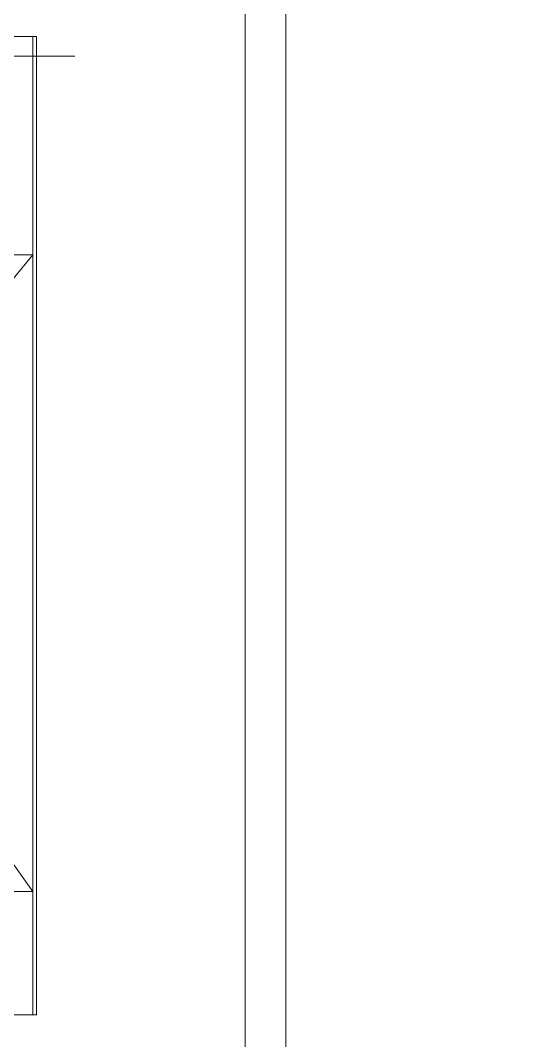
# Model space of a CAD drawing. Header units: millimetres. Extents: x -4000 to 187956, y -58990 to 162485.
# Drawn here: x 3087 to 3398, y 80804 to 81433 of the extents above; entities that cross this region are included whole.
import ezdxf

# ---------------------------------------------------------------- set-up
doc = ezdxf.new("R2010")
doc.units = ezdxf.units.MM
doc.linetypes.add('Grid Line 12_5mm', pattern=[2150, 1250, -300, 300, -300])
for name, color, linetype, lineweight in [('A-WALL', 113, 'Continuous', 13), ('P-SANR-FIXT', 6, 'Continuous', 9), ('S-GRID', 1, 'Continuous', 30)]:
    doc.layers.add(name, color=color, linetype=linetype, lineweight=lineweight)

# ---------------------------------------------------------------- blocks, each defined once
blk = doc.blocks.new('CMF2_NHAXUONG_A_rvt-1-FFS - TANG 1')
at = {"layer": 'A-WALL', "color": 35, "lineweight": 15}
for p, q in [((3225, 81599.91), (3225, 80425)), ((3250, 80425), (3250, 81599.91))]:
    blk.add_line(p, q, dxfattribs=at)
at = {"layer": 'A-WALL', "color": 50, "lineweight": 15}
for p, q in [((3225, 80425), (3225, 81599.91)), ((3250, 81599.91), (3250, 80425))]:
    blk.add_line(p, q, dxfattribs=at)
at = {"layer": 'P-SANR-FIXT', "color": 250}
for p, q in [((3094.1, 81422.65), (2592.98, 81422.65)), ((3094.1, 81422.65), (3094.1, 81288.22)), ((3096.49, 81422.65), (3094.1, 81422.65)), ((3096.49, 80820.03), (3096.49, 81422.65)), ((2973.04, 81288.22), (3094.1, 81288.22)), ((3094.1, 81288.22), (3082.15, 81273.33)), ((3094.1, 80895.95), (3094.1, 81288.22)), ((3082.15, 80913.1), (3094.1, 80895.95)), ((3094.1, 80895.95), (2911.56, 80895.95)), ((3094.1, 80895.95), (3094.1, 80820.03)), ((3094.1, 80820.03), (2592.98, 80820.03)), ((3094.1, 80820.03), (3096.49, 80820.03))]:
    blk.add_line(p, q, dxfattribs=at)
at = {"layer": 'P-SANR-FIXT', "color": 252}
for p, q in [((3096.49, 81422.65), (3056.49, 81422.65)), ((3056.49, 80820.03), (3096.49, 80820.03))]:
    blk.add_line(p, q, dxfattribs=at)
at = {"layer": 'S-GRID', "linetype": 'Grid Line 12_5mm', "lineweight": 9}
blk.add_line((-879.93, 81410.56), (183585.41, 81410.56), dxfattribs=at)

msp = doc.modelspace()

# ---------------------------------------------------------------- block references
at = {"lineweight": 5}
msp.add_blockref('CMF2_NHAXUONG_A_rvt-1-FFS - TANG 1', (0, 0), dxfattribs=at)

doc.saveas('drawing.dxf')
